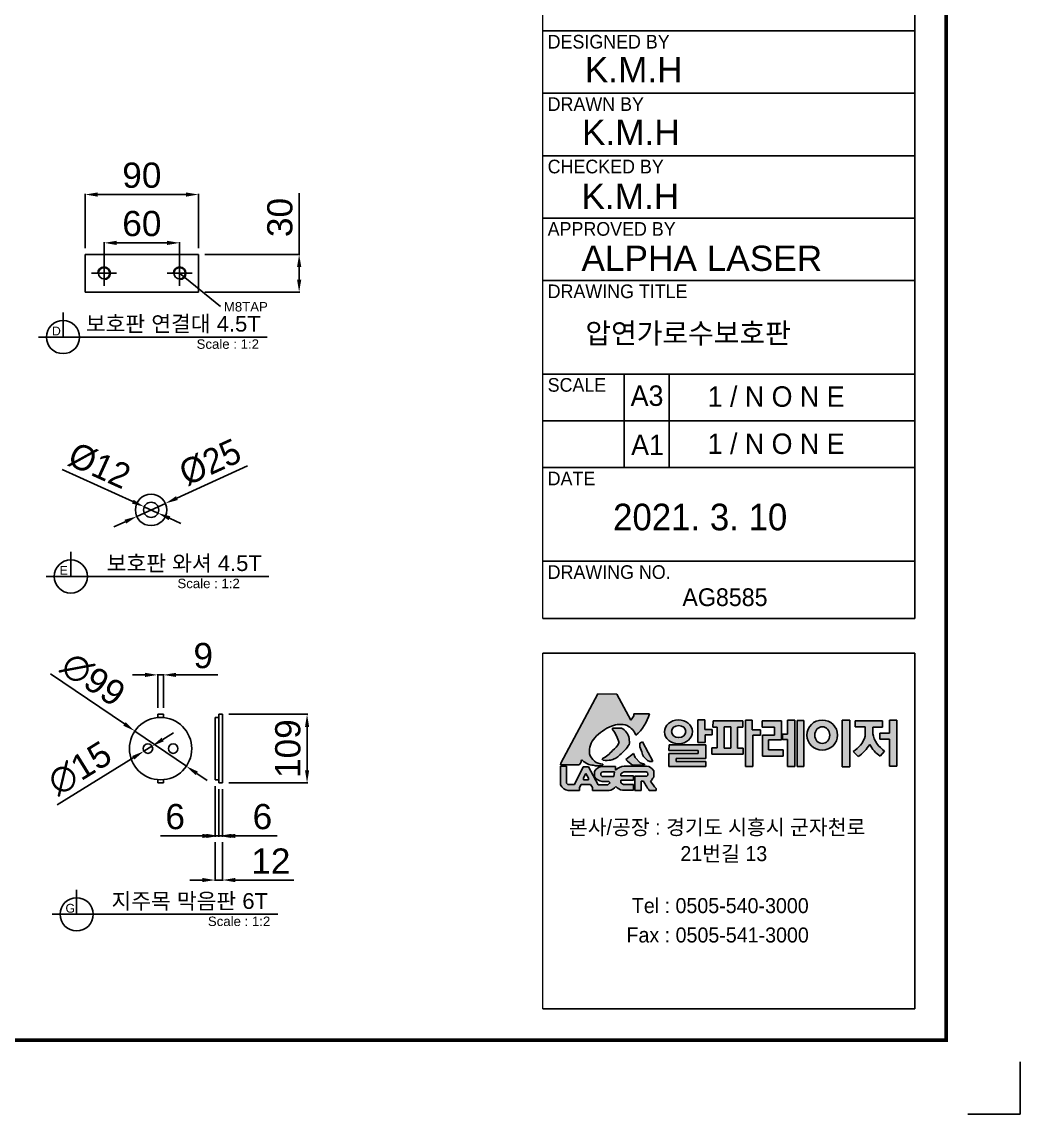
# Model space of a CAD drawing. Header units: millimetres. Extents: x 13624 to 18563, y 1387 to 4880.
# Drawn here: x 16979 to 18563, y 1387 to 3120 of the extents above; entities that cross this region are included whole.
import ezdxf
from ezdxf.enums import TextEntityAlignment as Align

# ---------------------------------------------------------------- set-up
doc = ezdxf.new("R2010")
doc.units = ezdxf.units.MM
doc.layers.add('LAYOUT', color=7, linetype='Continuous')
doc.layers.add('TEXT', color=7, linetype='Continuous')
doc.styles.add('H', font='')
doc.styles.get("Standard").update_dxf_attribs({"font": 'arial.ttf'})
doc.styles.get('H').set_extended_font_data('Dotum')
doc.dimstyles.new('ISO-25', dxfattribs={"dimtxt": 40, "dimasz": 20, "dimexe": 1.25, "dimexo": 10, "dimgap": 10, "dimtad": 1, "dimdec": 0, "dimtxsty": 'Standard', "dimcen": 2.5, "dimclrd": 3, "dimclre": 3, "dimclrt": 3, "dimadec": 0, "dimazin": 0, "dimtfac": 1, "dimtdec": 0, "dimtmove": 0, "dimatfit": 3, "dimfxl": 0, "dimarcsym": 0})

# ---------------------------------------------------------------- blocks, each defined once
blk = doc.blocks.new('*D3')
at = {"color": 3, "lineweight": -2, "transparency": 16777216}
for p, q in [((17079.3, 2761), (17079.3, 2847.2)), ((17099.3, 2846), (17239.3, 2846)), ((17259.3, 2761), (17259.3, 2847.2))]:
    blk.add_line(p, q, dxfattribs=at)
at = {"color": 3, "transparency": 16777216}
for points in [[(17099.3, 2849.3), (17099.3, 2842.6), (17079.3, 2846)], [(17239.3, 2849.3), (17239.3, 2842.6), (17259.3, 2846)]]:
    blk.add_solid(points, dxfattribs=at)
at = {"layer": 'Defpoints', "color": 0, "transparency": 16777216}
for p in [(17259.3, 2846), (17079.3, 2751), (17259.3, 2751)]:
    blk.add_point(p, dxfattribs=at)
at = {"color": 3, "transparency": 16777216, "insert": (17169.3, 2876.4), "char_height": 40, "attachment_point": 5}
blk.add_mtext('90', dxfattribs=at)
blk = doc.blocks.new('*D4')
at = {"color": 3, "lineweight": -2, "transparency": 16777216}
for p, q in [((17418.9, 2751), (17418.9, 2848.1)), ((17269.3, 2751), (17420.2, 2751)), ((17418.9, 2711), (17418.9, 2731)), ((17269.3, 2691), (17420.2, 2691))]:
    blk.add_line(p, q, dxfattribs=at)
at = {"color": 3, "transparency": 16777216}
for points in [[(17415.6, 2731), (17422.3, 2731), (17418.9, 2751)], [(17415.6, 2711), (17422.3, 2711), (17418.9, 2691)]]:
    blk.add_solid(points, dxfattribs=at)
at = {"layer": 'Defpoints', "color": 0, "transparency": 16777216}
for p in [(17259.3, 2751), (17418.9, 2751), (17259.3, 2691)]:
    blk.add_point(p, dxfattribs=at)
at = {"color": 3, "transparency": 16777216, "insert": (17388.5, 2809.5), "char_height": 40, "attachment_point": 5, "rotation": 90}
blk.add_mtext('30', dxfattribs=at)
blk = doc.blocks.new('*D5')
at = {"color": 3, "lineweight": -2, "transparency": 16777216}
for p, q in [((17337.1, 2415.3), (17224.9, 2364.2)), ((17161.2, 2335.2), (17206.7, 2355.9)), ((17143, 2326.9), (17124.8, 2318.6))]:
    blk.add_line(p, q, dxfattribs=at)
at = {"color": 3, "transparency": 16777216}
for points in [[(17223.6, 2367.3), (17226.3, 2361.2), (17206.7, 2355.9)], [(17141.7, 2330), (17144.4, 2323.9), (17161.2, 2335.2)]]:
    blk.add_solid(points, dxfattribs=at)
at = {"layer": 'Defpoints', "color": 0, "transparency": 16777216}
for p in [(17206.7, 2355.9), (17161.2, 2335.2)]:
    blk.add_point(p, dxfattribs=at)
at = {"color": 3, "transparency": 16777216, "insert": (17277.7, 2421.2), "char_height": 40, "attachment_point": 5, "rotation": 24.4839}
blk.add_mtext('{\\fMS PGothic|b0|i0|c129|p34;%%C25}', dxfattribs=at)
blk = doc.blocks.new('*D6')
at = {"color": 3, "lineweight": -2, "transparency": 16777216}
for p, q in [((17042.6, 2409.5), (17154.8, 2358.8)), ((17194.9, 2340.6), (17173.1, 2350.5)), ((17213.2, 2332.4), (17231.4, 2324.1))]:
    blk.add_line(p, q, dxfattribs=at)
at = {"color": 3, "transparency": 16777216}
for points in [[(17156.2, 2361.8), (17153.5, 2355.7), (17173.1, 2350.5)], [(17214.5, 2335.4), (17211.8, 2329.3), (17194.9, 2340.6)]]:
    blk.add_solid(points, dxfattribs=at)
at = {"layer": 'Defpoints', "color": 0, "transparency": 16777216}
for p in [(17173.1, 2350.5), (17194.9, 2340.6)]:
    blk.add_point(p, dxfattribs=at)
at = {"color": 3, "transparency": 16777216, "insert": (17102, 2415.6), "char_height": 40, "attachment_point": 5, "rotation": 335.6577}
blk.add_mtext('{\\fMS PGothic|b0|i0|c129|p34;%%C12}', dxfattribs=at)
blk = doc.blocks.new('*D7')
at = {"color": 3, "lineweight": -2, "transparency": 16777216}
for p, q in [((17109.3, 2731), (17109.3, 2770.5)), ((17129.3, 2769.3), (17209.3, 2769.3)), ((17229.3, 2731), (17229.3, 2770.5))]:
    blk.add_line(p, q, dxfattribs=at)
at = {"color": 3, "transparency": 16777216}
for points in [[(17129.3, 2772.6), (17129.3, 2765.9), (17109.3, 2769.3)], [(17209.3, 2772.6), (17209.3, 2765.9), (17229.3, 2769.3)]]:
    blk.add_solid(points, dxfattribs=at)
at = {"layer": 'Defpoints', "color": 0, "transparency": 16777216}
for p in [(17229.3, 2769.3), (17109.3, 2721), (17229.3, 2721)]:
    blk.add_point(p, dxfattribs=at)
at = {"color": 3, "transparency": 16777216, "insert": (17169.3, 2799.7), "char_height": 40, "attachment_point": 5}
blk.add_mtext('60', dxfattribs=at)
blk = doc.blocks.new('*D17')
at = {"color": 3, "lineweight": -2, "transparency": 16777216}
for p, q in [((16880.3, -24788.6), (16997.3, -24868.4)), ((17095.6, -24935.4), (17013.8, -24879.6)), ((17112.1, -24946.7), (17128.6, -24958))]:
    blk.add_line(p, q, dxfattribs=at)
at = {"color": 3, "transparency": 16777216}
for points in [[(16999.2, -24865.6), (16995.4, -24871.1), (17013.8, -24879.6)], [(17114, -24944), (17110.2, -24949.5), (17095.6, -24935.4)]]:
    blk.add_solid(points, dxfattribs=at)
at = {"layer": 'Defpoints', "color": 0, "transparency": 16777216}
for p in [(17013.8, -24879.6), (17095.6, -24935.4)]:
    blk.add_point(p, dxfattribs=at)
at = {"color": 3, "transparency": 16777216, "insert": (16947.7, -24797.7), "char_height": 40, "attachment_point": 5, "rotation": 325.6971}
blk.add_mtext('∅99', dxfattribs=at)
blk = doc.blocks.new('*D18')
at = {"color": 3, "lineweight": -2, "transparency": 16777216}
for p, q in [((17058.1, -24893.1), (17075.1, -24882.5)), ((17041.1, -24903.6), (17028.3, -24911.5)), ((16890.7, -24996.7), (17011.3, -24922))]:
    blk.add_line(p, q, dxfattribs=at)
at = {"color": 3, "transparency": 16777216}
for points in [[(17056.3, -24890.2), (17059.8, -24895.9), (17041.1, -24903.6)], [(17009.6, -24919.2), (17013.1, -24924.8), (17028.3, -24911.5)]]:
    blk.add_solid(points, dxfattribs=at)
at = {"layer": 'Defpoints', "color": 0, "transparency": 16777216}
for p in [(17041.1, -24903.6), (17028.3, -24911.5)]:
    blk.add_point(p, dxfattribs=at)
at = {"color": 3, "transparency": 16777216, "insert": (16926.5, -24938.8), "char_height": 40, "attachment_point": 5, "rotation": 31.7725}
blk.add_mtext('∅15', dxfattribs=at)
blk = doc.blocks.new('*D19')
at = {"color": 3, "lineweight": -2, "transparency": 16777216}
for p, q in [((17030.2, -24790.5), (17010.2, -24790.5)), ((17050.2, -24843), (17050.2, -24789.2)), ((17050.2, -24790.5), (17059.2, -24790.5)), ((17059.2, -24843), (17059.2, -24789.2)), ((17079.2, -24790.5), (17145.5, -24790.5))]:
    blk.add_line(p, q, dxfattribs=at)
at = {"color": 3, "transparency": 16777216}
for points in [[(17030.2, -24787.2), (17030.2, -24793.8), (17050.2, -24790.5)], [(17079.2, -24787.2), (17079.2, -24793.8), (17059.2, -24790.5)]]:
    blk.add_solid(points, dxfattribs=at)
at = {"layer": 'Defpoints', "color": 0, "transparency": 16777216}
for p in [(17059.2, -24790.5), (17050.2, -24853), (17059.2, -24853)]:
    blk.add_point(p, dxfattribs=at)
at = {"color": 3, "transparency": 16777216, "insert": (17122.4, -24760.1), "char_height": 40, "attachment_point": 5}
blk.add_mtext('9', dxfattribs=at)
blk = doc.blocks.new('*D20')
at = {"color": 3, "lineweight": -2, "transparency": 16777216}
for p, q in [((17163.1, -24853), (17288.5, -24853)), ((17287.2, -24873), (17287.2, -24942)), ((17163.1, -24962), (17288.5, -24962))]:
    blk.add_line(p, q, dxfattribs=at)
at = {"color": 3, "transparency": 16777216}
for points in [[(17283.9, -24873), (17290.5, -24873), (17287.2, -24853)], [(17283.9, -24942), (17290.5, -24942), (17287.2, -24962)]]:
    blk.add_solid(points, dxfattribs=at)
at = {"layer": 'Defpoints', "color": 0, "transparency": 16777216}
for p in [(17153.1, -24853), (17153.1, -24962), (17287.2, -24962)]:
    blk.add_point(p, dxfattribs=at)
at = {"color": 3, "transparency": 16777216, "insert": (17256.8, -24907.5), "char_height": 40, "attachment_point": 5, "rotation": 90}
blk.add_mtext('109', dxfattribs=at)
blk = doc.blocks.new('*D21')
at = {"color": 3, "lineweight": -2, "transparency": 16777216}
for p, q in [((17147.1, -24972), (17147.1, -25047.3)), ((17153.1, -24972), (17153.1, -25047.3)), ((17127.1, -25046), (17107.1, -25046)), ((17147.1, -25046), (17153.1, -25046)), ((17173.1, -25046), (17239.5, -25046))]:
    blk.add_line(p, q, dxfattribs=at)
at = {"color": 3, "transparency": 16777216}
for points in [[(17127.1, -25042.7), (17127.1, -25049.3), (17147.1, -25046)], [(17173.1, -25042.7), (17173.1, -25049.3), (17153.1, -25046)]]:
    blk.add_solid(points, dxfattribs=at)
at = {"layer": 'Defpoints', "color": 0, "transparency": 16777216}
for p in [(17147.1, -24962), (17153.1, -24962), (17153.1, -25046)]:
    blk.add_point(p, dxfattribs=at)
at = {"color": 3, "transparency": 16777216, "insert": (17216.3, -25015.6), "char_height": 40, "attachment_point": 5}
blk.add_mtext('6', dxfattribs=at)
blk = doc.blocks.new('*D22')
at = {"color": 3, "lineweight": -2, "transparency": 16777216}
for p, q in [((17141.1, -24967), (17141.1, -25047.3)), ((17147.1, -24972), (17147.1, -25047.3)), ((17121.1, -25046), (17054.7, -25046)), ((17147.1, -25046), (17141.1, -25046)), ((17167.1, -25046), (17187.1, -25046))]:
    blk.add_line(p, q, dxfattribs=at)
at = {"color": 3, "transparency": 16777216}
for points in [[(17121.1, -25042.7), (17121.1, -25049.3), (17141.1, -25046)], [(17167.1, -25042.7), (17167.1, -25049.3), (17147.1, -25046)]]:
    blk.add_solid(points, dxfattribs=at)
at = {"layer": 'Defpoints', "color": 0, "transparency": 16777216}
for p in [(17141.1, -24957), (17147.1, -24962), (17141.1, -25046)]:
    blk.add_point(p, dxfattribs=at)
at = {"color": 3, "transparency": 16777216, "insert": (17077.9, -25015.6), "char_height": 40, "attachment_point": 5}
blk.add_mtext('6', dxfattribs=at)
blk = doc.blocks.new('*D23')
at = {"color": 3, "lineweight": -2, "transparency": 16777216}
for p, q in [((17141.1, -25056), (17141.1, -25117.3)), ((17153.1, -25056), (17153.1, -25117.3)), ((17121.1, -25116), (17101.1, -25116)), ((17141.1, -25116), (17153.1, -25116)), ((17173.1, -25116), (17266.2, -25116))]:
    blk.add_line(p, q, dxfattribs=at)
at = {"color": 3, "transparency": 16777216}
for points in [[(17121.1, -25112.7), (17121.1, -25119.3), (17141.1, -25116)], [(17173.1, -25112.7), (17173.1, -25119.3), (17153.1, -25116)]]:
    blk.add_solid(points, dxfattribs=at)
at = {"layer": 'Defpoints', "color": 0, "transparency": 16777216}
for p in [(17141.1, -25046), (17153.1, -25046), (17153.1, -25116)]:
    blk.add_point(p, dxfattribs=at)
at = {"color": 3, "transparency": 16777216, "insert": (17229.7, -25085.9), "char_height": 40, "attachment_point": 5}
blk.add_mtext('12', dxfattribs=at)
blk = doc.blocks.new('A$C2C0F6B7D')
for p, q in [((0, 109), (-9, 109)), ((-9, 103.8), (-9, 109)), ((0, 103.8), (0, 109)), ((81.9, 104), (87.9, 104)), ((81.9, 104), (81.9, 5)), ((87.9, 109), (93.9, 109)), ((87.9, 109), (87.9, 0)), ((93.9, 109), (93.9, 0)), ((-9, 0), (-9, 5.2)), ((0, 0), (-9, 0)), ((0, 0), (0, 5.2)), ((81.9, 5), (87.9, 5)), ((87.9, 0), (93.9, 0)), ((-137.7, -208.4), (-137.7, -169.6)), ((181.4, -208.4), (-176.5, -208.4))]:
    blk.add_line(p, q)
for centre, radius in [((-4.5, 54.5), 49.5), ((-24.5, 54.5), 7.5), ((15.5, 54.5), 7.5), ((-137.7, -208.4), 26.3)]:
    blk.add_circle(centre, radius)
blk.add_text('G', height=14).set_placement((-155.4, -205.8))
at = {"layer": 'TEXT'}
blk.add_text('지주목 막음판 6T', height=25, dxfattribs=at).set_placement((41.8, -199.8), align=Align.CENTER)
blk.add_text('Scale : 1:2', height=15, dxfattribs=at).set_placement((70.6, -227))
for base, p1, p2, picture, middle in [((0, 171.5), (-9, 109), (0, 109), '*D19', (63.2, 202)), ((81.9, -84), (87.9, 0), (81.9, 5), '*D22', (18.7, -53.5)), ((93.9, -84), (87.9, 0), (93.9, 0), '*D21', (157.1, -53.5)), ((93.9, -154), (81.9, -84), (93.9, -84), '*D23', (170.5, -123.9))]:
    dim = blk.add_linear_dim(base=base, p1=p1, p2=p2, dimstyle='ISO-25')
    dim.commit()
    dim.dimension.update_dxf_attribs({"geometry": picture, "text_midpoint": middle, "insert": (-17059.2, 24962)})
for p1, p2, picture, middle in [((36.4, 26.6), (-45.4, 82.4), '*D17', (-111.5, 164.3)), ((-18.1, 58.4), (-30.9, 50.6), '*D18', (-132.7, 23.3))]:
    dim = blk.add_diameter_dim_2p(p1=p1, p2=p2, dimstyle='ISO-25')
    dim.commit()
    dim.dimension.update_dxf_attribs({"geometry": picture, "text_midpoint": middle, "insert": (-17059.2, 24962)})
dim = blk.add_linear_dim(base=(228, 0), p1=(93.9, 109), p2=(93.9, 0), angle=90, dimstyle='ISO-25')
dim.commit()
dim.dimension.update_dxf_attribs({"geometry": '*D20', "text_midpoint": (197.6, 54.5), "insert": (-17059.2, 24962)})

msp = doc.modelspace()

# ---------------------------------------------------------------- hatches: boundary and pattern name
h = msp.add_hatch(color=256)
h.dxf.hatch_style = 1
h.set_gradient(color1=(255, 0, 0), color2=(255, 159, 127), tint=1)
h.paths.add_polyline_path([(17834, 1943.5), (17833.9, 1941.1), (17862.5, 1941.1, 0.214284), (17866.7, 1947.7, -0.655828), (17868.6, 1948.2, 0.18567), (17885.7, 1940.5, 0.148851), (17900.4, 1940.5, 0.404174), (17900.8, 1942.1, -0.316733), (17879.6, 1958.7, -0.221534), (17888.2, 1984.2, -0.105066), (17914.7, 2002.6, -0.185229), (17939.3, 2003.4, -0.196064), (17953.3, 1988, 0.141597), (17974.9, 2022), (17950.3, 2022.2), (17949.8, 2018.9), (17948, 2015.9), (17945.1, 2012.1), (17922.8, 2053.4), (17892.9, 2053.7)])
h.paths.add_polyline_path([(17916.4, 1963.7, -0.08303), (17899.9, 1950.7, 0.230034), (17901.6, 1948.3, 0.021204), (17913.8, 1948.4, 0.137848), (17927.8, 1956.8, 0.057638), (17942.8, 1973.2, 0.060436), (17942.6, 1982.8, 0.2375), (17930.3, 1999.4), (17916, 1999.4), (17916, 1997.3, -0.121183), (17926.5, 1976, -0.135167)], flags=17)
h.paths.add_polyline_path([(17951.9, 1952.8), (17949.5, 1959.3), (17937.1, 1949.3, 0.044378), (17948, 1940.6), (17966.8, 1941.3), (17966.8, 1942.1), (17960.2, 1944.2)], flags=17)
h.paths.add_polyline_path([(17963.7, 1957.5), (17965.6, 1954.3), (17971.7, 1948.1), (17975.4, 1946.6), (17979.6, 1946.6), (17979.5, 1948.2), (17972.9, 1960.7), (17963.8, 1977.5), (17959.8, 1975.3), (17959.8, 1969.5), (17962.6, 1961.8)])
h.paths.add_polyline_path([(17846.8, 1909.8, -0.419155), (17843, 1913.3), (17843, 1938.8), (17833.8, 1938.8), (17833.8, 1909.4, 0.254457), (17846, 1900.3), (17863.7, 1900.3), (17863.7, 1904.9), (17866.4, 1909.7), (17881.2, 1909.7), (17884.6, 1905), (17884.6, 1900.3), (17910.7, 1900.3, 0.190479), (17921.4, 1906.6, 0.147735), (17931.9, 1900.7), (17949.7, 1900.7), (17949.7, 1909.8), (17933.4, 1909.8, -0.052449), (17929.4, 1912.6), (17929.4, 1916.9), (17949.5, 1916.9), (17949.5, 1923.7), (17929.3, 1923.7), (17929.3, 1926.8, -0.044761), (17934.6, 1929.9), (17969.8, 1929.9, -0.648836), (17970.6, 1923.1), (17951.4, 1923.1), (17951.4, 1900.5), (17961.7, 1900.5), (17961.7, 1915.2), (17965.2, 1915.2, 0.01692), (17974.4, 1900.6), (17985.3, 1900.6), (17985.3, 1903.5, -0.024318), (17976.5, 1914.9, 0.064908), (17981.6, 1921.6), (17981.6, 1931.8, 0.229002), (17970.2, 1939.2), (17934.6, 1939.2, 0.127003), (17920.8, 1932.8), (17920.8, 1938.5), (17898.6, 1938.5, 0.22689), (17887.5, 1930.7), (17887.5, 1922.3, 0.193483), (17899.6, 1914.7), (17910.4, 1914.7, 0.030046), (17912.5, 1912.5, 0.136716), (17908.8, 1909.2), (17893.4, 1909.2), (17878.1, 1938), (17869.9, 1938), (17856, 1909.8)])
h.paths.add_polyline_path([(17870.3, 1917.5), (17870.3, 1920.5), (17873.7, 1927.3), (17877.9, 1920.1), (17877.9, 1917.5)], flags=16)
h.paths.add_polyline_path([(17900.6, 1929.9), (17919.1, 1930), (17918.3, 1922.4), (17901.2, 1922.4, -0.924958)], flags=16)
edge = h.paths.add_edge_path()
edge.add_ellipse((18020.9, 1993.5), major_axis=(-22.2, -0.3), ratio=0.850598, start_angle=0, end_angle=360)
edge = h.paths.add_edge_path(flags=16)
edge.add_ellipse((18021.2, 1993.9), major_axis=(-11.3, 0), ratio=0.843368, start_angle=0, end_angle=360)
h.paths.add_polyline_path([(18064.4, 1972.9), (18006, 1972.9), (18005.6, 1963.8), (18052, 1963.8), (18052, 1959.2), (18005.8, 1959.2), (18005.8, 1938.2), (18064.2, 1938.2), (18064.2, 1946.5), (18017, 1946.5), (18017, 1950.9), (18064.4, 1950.9)])
h.paths.add_polyline_path([(18051.8, 1976.3), (18063.3, 1976.3), (18063.3, 1988.7), (18074.5, 1988.7), (18074.5, 1997.3), (18062.5, 1997.3), (18062.5, 2012.5), (18051.8, 2012.3)])
h.paths.add_polyline_path([(18082.5, 2001), (18082.5, 1967.8), (18074, 1967.8), (18074, 1958), (18123.3, 1958), (18123.3, 1967.7), (18114.5, 1967.7), (18114.5, 2001), (18123, 2001), (18123, 2010.8), (18075.7, 2010.8), (18075.2, 2001)])
h.paths.add_polyline_path([(18093.5, 2001.6), (18104, 2001.4), (18104, 1967.7), (18093.5, 1967.7)], flags=16)
h.paths.add_polyline_path([(18137.9, 1996.4), (18137.9, 2011.7), (18127.4, 2012.2), (18127.4, 1938.6), (18138.8, 1938.6), (18138.8, 1988.3), (18151.3, 1988.3), (18151.3, 1996.4)])
h.paths.add_polyline_path([(18164, 1980.5), (18184.2, 1980.5), (18184.2, 2010.9), (18153.5, 2010.9), (18153.6, 2001.1), (18173.4, 2001.1), (18173.4, 1988.2), (18154, 1988.2), (18154, 1954.7), (18187.1, 1954.7), (18187.1, 1965), (18164, 1965)])
h.paths.add_polyline_path([(18194, 1938.5), (18205.3, 1938.5), (18205.3, 2012.1), (18194.1, 2012.1), (18194.1, 1989.9), (18185.8, 1989.9), (18185.7, 1981.4), (18194, 1981.4)])
h.paths.add_polyline_path([(18209.5, 1938.4), (18219.7, 1938.4), (18219.7, 2011.6), (18209.5, 2011.6)])
edge = h.paths.add_edge_path()
edge.add_ellipse((18249, 1988.3), major_axis=(-24.4, 0), ratio=0.974401, start_angle=0, end_angle=360)
edge = h.paths.add_edge_path(flags=16)
edge.add_ellipse((18249.1, 1988.3), major_axis=(0, -13.3), ratio=0.89757, start_angle=0, end_angle=360)
h.paths.add_polyline_path([(18280.7, 1938.1), (18293, 1938.1), (18293, 2012), (18280.7, 2011.9)])
h.paths.add_polyline_path([(18324.3, 1973.5, 0.121385), (18341, 1954.8), (18347.9, 1963, -0.196928), (18329.1, 1990.5), (18329.1, 2001), (18344.8, 2001), (18344.8, 2010.9), (18301.5, 2010.9), (18301.5, 2001.2), (18317.2, 2001.2), (18317.2, 1986.4, -0.181097), (18298.1, 1962.1), (18306, 1954.1, 0.109226)])
h.paths.add_polyline_path([(18367.6, 2012.1), (18356, 2012.1), (18356, 1991.2), (18340.6, 1991.2), (18340.6, 1981.6), (18355.7, 1981.6), (18355.7, 1938.8), (18367.6, 1938.8)])

# ---------------------------------------------------------------- linework, layer by layer
at = {"color": 0, "lineweight": 20}
for p, q in [((17805.4, 2173.4), (17805.4, 4194.6)), ((17805.4, 1553.9), (17805.4, 2118.1))]:
    msp.add_line(p, q, dxfattribs=at)
for p, q in [((18396, 2173.4), (18396, 4194.6)), ((17805.4, 3105.6), (18396, 3105.6)), ((17805.4, 3006.6), (18396, 3006.6)), ((17805.4, 2907.6), (18396, 2907.6)), ((17805.4, 2808.6), (18396, 2808.6)), ((17079.3, 2751), (17079.3, 2691)), ((17079.3, 2751), (17259.3, 2751)), ((17259.3, 2751), (17259.3, 2691)), ((17229.3, 2721), (17294, 2668.2)), ((17805.4, 2709.6), (18396, 2709.6)), ((17079.3, 2691), (17259.3, 2691)), ((17044.2, 2619.8), (17044.2, 2658.6)), ((17368.1, 2619.8), (17005.4, 2619.8)), ((17805.4, 2561.1), (18396, 2561.1)), ((17934.9, 2561.1), (17934.9, 2412.6)), ((18005.9, 2561.1), (18005.9, 2412.6)), ((18396, 2486.9), (17805.4, 2486.9)), ((17805.4, 2412.6), (18396, 2412.6)), ((17056.5, 2240), (17056.5, 2278.8)), ((17805.4, 2264.1), (18396, 2264.1)), ((17370.9, 2240), (17017.7, 2240)), ((17805.4, 2173.4), (18396, 2173.4)), ((17805.4, 2118.1), (18396, 2118.1)), ((18396, 1553.9), (18396, 2118.1)), ((17834, 1943.5), (17892.9, 2053.7)), ((17892.9, 2053.7), (17922.8, 2053.4)), ((17922.8, 2053.4), (17945.1, 2012.1)), ((17945.1, 2012.1), (17948, 2015.9)), ((17948, 2015.9), (17949.8, 2018.9)), ((17949.8, 2018.9), (17950.3, 2022.2)), ((17950.3, 2022.2), (17974.9, 2022)), ((18062.5, 2012.5), (18051.8, 2012.3)), ((18051.8, 2012.3), (18051.8, 1976.3)), ((18062.5, 1997.3), (18062.5, 2012.5)), ((18075.2, 2001), (18075.7, 2010.8)), ((18075.7, 2010.8), (18123, 2010.8)), ((18123, 2010.8), (18123, 2001)), ((18127.4, 2012.2), (18127.4, 1938.6)), ((18137.9, 2011.7), (18127.4, 2012.2)), ((18137.9, 1996.4), (18137.9, 2011.7)), ((18153.5, 2010.9), (18184.2, 2010.9)), ((18153.6, 2001.1), (18153.5, 2010.9)), ((18184.2, 2010.9), (18184.2, 1980.5)), ((18194.1, 1989.9), (18194.1, 2012.1)), ((18194.1, 2012.1), (18205.3, 2012.1)), ((18205.3, 2012.1), (18205.3, 1938.5)), ((18209.5, 2011.6), (18209.5, 1938.4)), ((18219.7, 2011.6), (18209.5, 2011.6)), ((18219.7, 1938.4), (18219.7, 2011.6)), ((18293, 2012), (18280.7, 2011.9)), ((18280.7, 2011.9), (18280.7, 1938.1)), ((18293, 1938.1), (18293, 2012)), ((18301.5, 2010.9), (18344.8, 2010.9)), ((18301.5, 2010.9), (18301.5, 2001.2)), ((18344.8, 2010.9), (18344.8, 2001)), ((18356, 1991.2), (18356, 2012.1)), ((18356, 2012.1), (18367.6, 2012.1)), ((18367.6, 1938.8), (18367.6, 2012.1)), ((17930.3, 1999.4), (17916, 1999.4)), ((17916, 1999.4), (17916, 1997.3)), ((18074.5, 1997.3), (18062.5, 1997.3)), ((18074.5, 1988.7), (18074.5, 1997.3)), ((18082.5, 2001), (18075.2, 2001)), ((18082.5, 1967.8), (18082.5, 2001)), ((18093.5, 2001.6), (18093.5, 1967.7)), ((18104, 2001.4), (18093.5, 2001.6)), ((18104, 1967.7), (18104, 2001.4)), ((18123, 2001), (18114.5, 2001)), ((18114.5, 2001), (18114.5, 1967.7)), ((18151.3, 1996.4), (18137.9, 1996.4)), ((18151.3, 1988.3), (18151.3, 1996.4)), ((18173.4, 2001.1), (18153.6, 2001.1)), ((18173.4, 1988.2), (18173.4, 2001.1)), ((18301.5, 2001.2), (18317.2, 2001.2)), ((18317.2, 2001.2), (18317.2, 1986.4)), ((18344.8, 2001), (18329.1, 2001)), ((18329.1, 2001), (18329.1, 1990.5)), ((17959.8, 1975.3), (17963.8, 1977.5)), ((17963.8, 1977.4), (17972.9, 1960.7)), ((18051.8, 1976.3), (18063.3, 1976.3)), ((18063.3, 1976.3), (18063.3, 1988.7)), ((18063.3, 1988.7), (18074.5, 1988.7)), ((18138.8, 1938.6), (18138.8, 1988.3)), ((18138.8, 1988.3), (18151.3, 1988.3)), ((18154, 1954.7), (18154, 1988.2)), ((18154, 1988.2), (18173.4, 1988.2)), ((18184.2, 1980.5), (18164, 1980.5)), ((18164, 1980.5), (18164, 1965)), ((18185.7, 1981.4), (18185.8, 1989.9)), ((18194, 1981.4), (18185.7, 1981.4)), ((18185.8, 1989.9), (18194.1, 1989.9)), ((18194, 1938.5), (18194, 1981.4)), ((18340.6, 1991.2), (18340.6, 1981.6)), ((18340.6, 1991.2), (18356, 1991.2)), ((18340.6, 1981.6), (18355.7, 1981.6)), ((18355.7, 1981.6), (18355.7, 1938.8)), ((17937.1, 1949.3), (17949.5, 1959.3)), ((17949.5, 1959.3), (17951.9, 1952.8)), ((17959.8, 1969.5), (17959.8, 1975.3)), ((17962.6, 1961.8), (17959.8, 1969.5)), ((17963.7, 1957.5), (17962.6, 1961.8)), ((17972.9, 1960.7), (17979.5, 1948.2)), ((18005.6, 1963.8), (18006, 1972.9)), ((18052, 1963.8), (18005.6, 1963.8)), ((18005.8, 1938.2), (18005.8, 1959.2)), ((18005.8, 1959.2), (18052, 1959.2)), ((18006, 1972.9), (18064.4, 1972.9)), ((18052, 1959.2), (18052, 1963.8)), ((18064.4, 1972.9), (18064.4, 1950.9)), ((18074, 1958), (18074, 1967.8)), ((18074, 1967.8), (18082.5, 1967.8)), ((18093.5, 1967.7), (18104, 1967.7)), ((18114.5, 1967.7), (18123.3, 1967.7)), ((18123.3, 1967.7), (18123.3, 1958)), ((18164, 1965), (18187.1, 1965)), ((18187.1, 1965), (18187.1, 1954.7)), ((18298.1, 1962.1), (18306, 1954.1)), ((18347.9, 1963), (18341, 1954.8)), ((17833.9, 1941.1), (17834, 1943.5)), ((17862.5, 1941.1), (17833.9, 1941.1)), ((17966.8, 1941.3), (17948, 1940.6)), ((17951.9, 1952.8), (17960.2, 1944.2)), ((17960.2, 1944.2), (17966.8, 1942.1)), ((17965.6, 1954.3), (17963.7, 1957.5)), ((17971.7, 1948.1), (17965.6, 1954.3)), ((17966.8, 1942.1), (17966.8, 1941.3)), ((17975.4, 1946.6), (17971.7, 1948.1)), ((17979.6, 1946.6), (17975.4, 1946.6)), ((17979.5, 1948.2), (17979.6, 1946.6)), ((18064.4, 1950.9), (18017, 1950.9)), ((18017, 1950.9), (18017, 1946.5)), ((18017, 1946.5), (18064.2, 1946.5)), ((18064.2, 1946.5), (18064.2, 1938.2)), ((18123.3, 1958), (18074, 1958)), ((18187.1, 1954.7), (18154, 1954.7)), ((17833.8, 1938.8), (17843, 1938.8)), ((17833.8, 1938.8), (17833.8, 1909.4)), ((17843, 1938.8), (17843, 1913.3)), ((17869.9, 1938), (17856, 1909.8)), ((17878.1, 1938), (17869.9, 1938)), ((17873.7, 1927.3), (17870.3, 1920.5)), ((17877.9, 1920.1), (17873.7, 1927.3)), ((17893.4, 1909.2), (17878.1, 1938)), ((17887.5, 1930.7), (17887.5, 1922.3)), ((17920.8, 1938.5), (17898.6, 1938.5)), ((17900.6, 1929.9), (17919.1, 1930)), ((17919.1, 1930), (17918.3, 1922.4)), ((17920.8, 1932.8), (17920.8, 1938.5)), ((17929.3, 1923.7), (17929.3, 1926.8)), ((17970.2, 1939.2), (17934.6, 1939.2)), ((17934.6, 1929.9), (17969.8, 1929.9)), ((17981.6, 1921.6), (17981.6, 1931.8)), ((18064.2, 1938.2), (18005.8, 1938.2)), ((18127.4, 1938.6), (18138.8, 1938.6)), ((18205.3, 1938.5), (18194, 1938.5)), ((18209.5, 1938.4), (18219.7, 1938.4)), ((18280.7, 1938.1), (18293, 1938.1)), ((18355.7, 1938.8), (18367.6, 1938.8)), ((17856, 1909.8), (17846.4, 1909.8)), ((17863.7, 1904.9), (17866.4, 1909.7)), ((17866.4, 1909.7), (17881.2, 1909.7)), ((17870.3, 1920.5), (17870.3, 1917.5)), ((17870.3, 1917.5), (17877.9, 1917.5)), ((17877.9, 1917.5), (17877.9, 1920.1)), ((17881.2, 1909.7), (17884.6, 1905)), ((17908.8, 1909.2), (17893.4, 1909.2)), ((17899.6, 1914.7), (17910.4, 1914.7)), ((17918.3, 1922.4), (17901.1, 1922.4)), ((17949.5, 1923.7), (17929.3, 1923.7)), ((17929.4, 1912.6), (17929.4, 1916.9)), ((17929.4, 1916.9), (17949.5, 1916.9)), ((17949.7, 1909.8), (17933.4, 1909.8)), ((17949.5, 1916.9), (17949.5, 1923.7)), ((17949.7, 1900.7), (17949.7, 1909.8)), ((17970.6, 1923.1), (17951.4, 1923.1)), ((17951.4, 1923.1), (17951.4, 1900.5)), ((17961.7, 1900.5), (17961.7, 1915.2)), ((17961.7, 1915.2), (17965.2, 1915.2)), ((17846, 1900.3), (17863.7, 1900.3)), ((17863.7, 1900.3), (17863.7, 1904.9)), ((17884.6, 1905), (17884.6, 1900.3)), ((17884.6, 1900.3), (17910.7, 1900.3)), ((17931.9, 1900.7), (17949.7, 1900.7)), ((17951.4, 1900.5), (17961.7, 1900.5)), ((17974.4, 1900.6), (17985.3, 1900.6)), ((17985.3, 1900.6), (17985.3, 1903.5)), ((17805.4, 1553.9), (18396, 1553.9)), ((18563.1, 1470), (18563.1, 1386.8)), ((18563.1, 1386.8), (18479.9, 1386.8))]:
    msp.add_line(p, q)
at = {"color": 1}
for p, q in [((17109.3, 2701), (17109.3, 2741)), ((17229.3, 2701), (17229.3, 2741)), ((17089.3, 2721), (17129.3, 2721)), ((17209.3, 2721), (17249.3, 2721))]:
    msp.add_line(p, q, dxfattribs=at)
for centre, radius in [((17109.3, 2721), 9), ((17229.3, 2721), 9), ((17044.2, 2619.8), 26.3), ((17184, 2345.6), 25), ((17184, 2345.6), 12), ((17056.5, 2240), 26.3)]:
    msp.add_circle(centre, radius)
at = {"color": 4}
for centre in [(17109.3, 2721), (17229.3, 2721)]:
    msp.add_arc(centre, 10, 270, 180, dxfattribs=at)
for centre, radius, start, end in [((17905.3, 2042.4), 72.6, 311.4509, 343.6881), ((17944.8, 1931.1), 77.6, 112.8742, 136.8648), ((17928.1, 1970.8), 34.5, 70.8979, 112.8751), ((17878, 1965.4), 49.7, 12.3605, 39.9987), ((17919.9, 1978.9), 23, 9.6034, 63.0444), ((17927.4, 1978.5), 27.6, 19.9375, 64.3092), ((17911.2, 1962.3), 31.7, 136.3749, 186.3397), ((17888.2, 1984.2), 1.159605744760483e-12, 159.4993, 330.6422), ((17899, 1988.3), 30, 305.2379, 336.0294), ((17903.5, 1977.3), 39.5, 354.0601, 7.8943), ((18275.3, 1999.8), 44, 301.1839, 342.2433), ((18372.1, 1999.7), 44, 192.0664, 236.6287), ((17902, 1965.4), 23.4, 196.6209, 266.9197), ((17869.3, 2006.5), 63.6, 298.744, 317.7294), ((17864.3, 2029.8), 96.8, 311.0403, 324.2354), ((18271.4, 2005.2), 61.7, 304.1443, 329.0781), ((18370.4, 1998), 52.2, 208.0421, 235.7261), ((17857.3, 1949), 9.48, 303.6229, 352.0073), ((17867.8, 1947.5), 1.11, 38.9695, 171.9523), ((17887.2, 1966.5), 26.1, 224.5251, 266.5984), ((17868.6, 1948.2), 8.86757334228605e-13, 41.2759, 185.3558), ((17899.7, 1941.5), 1.2, 270.9412, 29.2318), ((17903.2, 1951.3), 3.39, 188.8476, 240.6661), ((17906.1, 2092.7), 144.5, 268.191, 273.05), ((17905.9, 1977.5), 30.1, 285.2841, 316.6787), ((17991.7, 2006.2), 78.8, 226.2191, 236.3831), ((17893.1, 1964.6), 25.3, 252.9152, 285.3632), ((17901.3, 1923), 15.7, 99.81, 150.9436), ((17901.2, 1926.2), 3.8, 99.6386, 269.2912), ((17940, 1909.2), 30.5, 100.1161, 129.0681), ((17949.4, 1899), 34.3, 115.6034, 125.855), ((17968.7, 1926.3), 3.77, 300.2822, 72.1901), ((17968.2, 1923.7), 15.6, 31.1703, 82.764), ((17848.3, 1916), 15.9, 204.7787, 261.884), ((17846.6, 1913.4), 3.59, 182.0619, 266.9731), ((17902.9, 1933.5), 19.1, 216.163, 259.9649), ((17916.7, 1904.3), 9.22, 117.1825, 148.3224), ((17929.9, 1930.9), 25.4, 219.5763, 226.4602), ((17908, 1917), 16.9, 279.1517, 322.2895), ((17936.4, 1921.1), 20.9, 224.0335, 257.6487), ((17944.9, 1930.3), 23.5, 228.6667, 240.6761), ((18185.3, 2043.1), 254.6, 210.1657, 214.0431), ((17953.5, 1937.6), 32.3, 315.4182, 330.2733), ((18098.2, 1999.5), 148.2, 214.799, 220.3711)]:
    msp.add_arc(centre, radius, start, end)
for centre, major_axis, ratio in [((18020.9, 1993.5), (-22.2, -0.3), 0.850598), ((18249, 1988.3), (-24.4, 0), 0.974401), ((18021.2, 1993.9), (-11.3, 0), 0.843368), ((18249.1, 1988.3), (0, -13.3), 0.89757)]:
    msp.add_ellipse(centre, major_axis=major_axis, ratio=ratio)
at = {"layer": 'LAYOUT'}
for p, q in [((18445.5, 1504.4), (18445.5, 2033.6)), ((17093.1, 1504.4), (18445.5, 1504.4))]:
    msp.add_line(p, q, dxfattribs=at)
at = {"layer": 'LAYOUT', "const_width": 5.88}
msp.add_lwpolyline([(13741.5, 1504.4), (18445.5, 1504.4), (18445.5, 4762), (13741.5, 4762)], close=True, dxfattribs=at)

# ---------------------------------------------------------------- block references
msp.add_blockref('A$C2C0F6B7D', (17203.5, 1912.3))

# ---------------------------------------------------------------- texts
at = {"style": 'H'}
for s, height, p in [('DESIGNED BY', 21.656, (17813.3, 3077.6)), ('DRAWN BY', 21.66, (17813.3, 2978.6)), ('CHECKED BY', 21.66, (17813.3, 2879.6)), ('APPROVED BY', 21.656, (17813.3, 2780.6)), ('DRAWING TITLE', 21.656, (17813.3, 2681.6)), ('압연가로수보호판', 32.48, (17873.1, 2609.7)), ('SCALE', 21.66, (17813.3, 2533.1)), ('A3', 32.48, (17945, 2510.6)), ('1 / N O N E', 32.484, (18067.2, 2509.2)), ('A1', 32.48, (17945.8, 2432.5)), ('1 / N O N E', 32.484, (18067.2, 2434.3)), ('DATE', 21.66, (17813.3, 2384.6)), ('2021. 3. 10', 42.23, (17917.1, 2313.2)), ('DRAWING NO.', 21.656, (17813.3, 2236.1)), ('AG8585', 28.15, (18027.1, 2193)), ('본사/공장 : 경기도 시흥시 군자천로', 23.822, (17847, 1830.2)), ('21번길 13', 23.82, (18023.9, 1788.3)), ('Tel : 0505-540-3000', 23.822, (17946.9, 1705.8)), ('Fax : 0505-541-3000', 23.822, (17938.4, 1659.2))]:
    msp.add_text(s, height=height, dxfattribs=at).set_placement(p)
for s, height, p in [('K.M.H', 40, (17872.2, 3024.1)), ('K.M.H', 40, (17867.7, 2924.7)), ('K.M.H', 40, (17866.9, 2823.1)), ('ALPHA LASER', 40, (17866.9, 2724.8)), ('M8TAP', 15, (17299.4, 2660.4)), ('D', 14, (17026.6, 2622.4)), ('E', 14, (17038.8, 2242.6))]:
    msp.add_text(s, height=height).set_placement(p)
at = {"layer": 'TEXT'}
for s, p in [('보호판 연결대 4.5T', (17219.2, 2628.5)), ('보호판 와셔 4.5T', (17236.6, 2248.6))]:
    msp.add_text(s, height=25, dxfattribs=at).set_placement(p, align=Align.CENTER)
for p in [(17256.2, 2601.2), (17225.8, 2221.4)]:
    msp.add_text('Scale : 1:2', height=15, dxfattribs=at).set_placement(p)

# ---------------------------------------------------------------- dimensions: what is measured, and where the dimension line sits
dim = msp.add_linear_dim(base=(17259.3, 2846), p1=(17079.3, 2751), p2=(17259.3, 2751), text='90', dimstyle='ISO-25')
dim.commit()
dim.dimension.update_dxf_attribs({"geometry": '*D3', "text_midpoint": (17169.3, 2846), "dimtype": 128})
dim = msp.add_linear_dim(base=(17418.9, 2751), p1=(17259.3, 2691), p2=(17259.3, 2751), angle=90, text='30', dimstyle='ISO-25')
dim.commit()
dim.dimension.update_dxf_attribs({"geometry": '*D4', "text_midpoint": (17388.5, 2809.5)})
dim = msp.add_linear_dim(base=(17229.3, 2769.3), p1=(17109.3, 2721), p2=(17229.3, 2721), text='60', dimstyle='ISO-25')
dim.commit()
dim.dimension.update_dxf_attribs({"geometry": '*D7', "text_midpoint": (17169.3, 2799.7)})
for p1, p2, text, picture, middle in [((17161.2, 2335.2), (17206.7, 2355.9), '{\\fMS PGothic|b0|i0|c129|p34;%%C25}', '*D5', (17277.7, 2421.2)), ((17194.9, 2340.6), (17173.1, 2350.5), '{\\fMS PGothic|b0|i0|c129|p34;%%C12}', '*D6', (17102, 2415.6))]:
    dim = msp.add_diameter_dim_2p(p1=p1, p2=p2, text=text, dimstyle='ISO-25')
    dim.commit()
    dim.dimension.update_dxf_attribs({"geometry": picture, "text_midpoint": middle})

doc.saveas('drawing.dxf')
